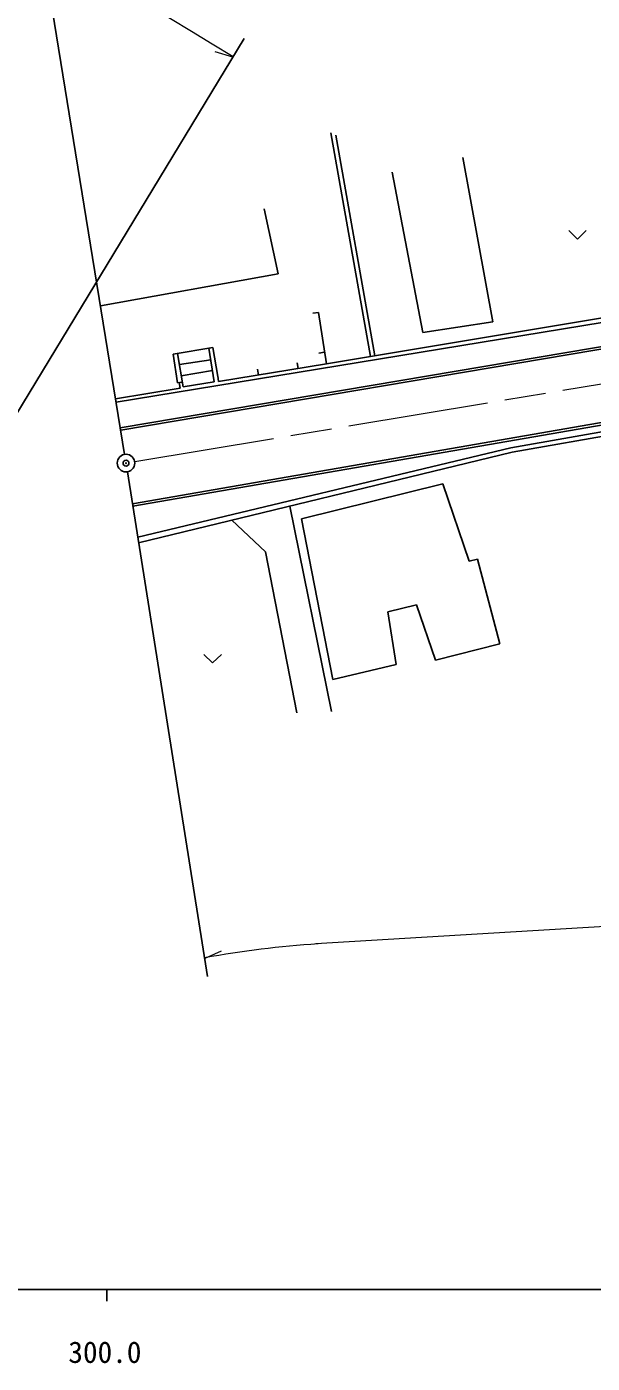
# Model space of a CAD drawing. Units: millimetres, scale not verified. Extents: x 40000 to 680000, y 20000 to 380000.
# Drawn here: x 361182 to 409385, y 198715 to 312687 of the extents above; entities that cross this region are included whole.
import ezdxf
from ezdxf.enums import TextEntityAlignment as Align

# ---------------------------------------------------------------- set-up
doc = ezdxf.new("R2010")
doc.units = ezdxf.units.MM
doc.header["$LTSCALE"] = 1000
doc.header["$PDMODE"] = 32
doc.header["$PDSIZE"] = 500
doc.linetypes.add('CHAIN', pattern=[18.5, 12, -1.5, 3.5, -1.5])
for name, color, linetype, lineweight in [('M-BGD', 7, 'Continuous', 25), ('M-BMK', 2, 'CHAIN', 13), ('M-BMK-OTRS', 5, 'Continuous', 25), ('M-BMK-SRVR', 3, 'Continuous', 25), ('M-STR-HTXT', 7, 'Continuous', 13), ('M-STR-STRC', 7, 'Continuous', 25), ('M-TTL-BAND', 7, 'Continuous', 25)]:
    doc.layers.add(name, color=color, linetype=linetype, lineweight=lineweight)
doc.layers.add('M-OTRS', color=6, linetype='Continuous')
doc.styles.add('ＭＳ ゴシック', font='')
doc.styles.get('ＭＳ ゴシック').set_extended_font_data('MS Gothic')

msp = doc.modelspace()

# ---------------------------------------------------------------- linework, layer by layer
at = {"layer": 'M-BGD'}
for p, q in [((390483, 284563), (387091, 303652)), ((387531, 303451), (390849, 284624)), ((400903, 287524), (398345, 301529)), ((392329, 300272), (394933, 286626)), ((382626, 291618), (381423, 297150)), ((407379, 295305), (408129, 294585)), ((408129, 294585), (408879, 295305)), ((367465, 288877), (382626, 291618)), ((386721, 283936), (420396, 289545)), ((368798, 280677), (420556, 289157)), ((386059, 288327), (385564, 288252)), ((386059, 288327), (386721, 283936)), ((394933, 286626), (400903, 287524)), ((377032, 285330), (373653, 284770)), ((377171, 282413), (376697, 285274)), ((377032, 285330), (377463, 282864)), ((373653, 284770), (374038, 282309)), ((374038, 284834), (374512, 281973)), ((374193, 283897), (376861, 284284)), ((386721, 283936), (377540, 282426)), ((384321, 283542), (384239, 284035)), ((386571, 284929), (386077, 284854)), ((377010, 283385), (374355, 282920)), ((377540, 282426), (377458, 282919)), ((380930, 282984), (380849, 283477)), ((374251, 281858), (368752, 280960)), ((374038, 282309), (374443, 282386)), ((374251, 281858), (374170, 282351)), ((374512, 281973), (377171, 282413)), ((368752, 280960), (368672, 281454)), ((402445, 276783), (425695, 280841)), ((425662, 280471), (402561, 276411)), ((370648, 269149), (402445, 276783)), ((402561, 276411), (370722, 268682)), ((384605, 270723), (396648, 273711)), ((396648, 273711), (398905, 267120)), ((387146, 254307), (383597, 271807)), ((378674, 270612), (381522, 267918)), ((387275, 257025), (384605, 270723)), ((381522, 267918), (384218, 254171)), ((398905, 267120), (399612, 267280)), ((399612, 267280), (401516, 260053)), ((394391, 263388), (391968, 262789)), ((396015, 258685), (394391, 263388)), ((391968, 262789), (392680, 258314)), ((401516, 260053), (396015, 258685)), ((376272, 259153), (377022, 258433)), ((377022, 258433), (377772, 259153)), ((392680, 258314), (387275, 257025))]:
    msp.add_line(p, q, dxfattribs=at)
at = {"layer": 'M-BMK'}
msp.add_line((370384, 275599), (425143, 284747), dxfattribs=at)
at = {"layer": 'M-BMK-OTRS'}
for p, q in [((363067, 315920), (369524, 276216)), ((379727, 311685), (354051, 269372)), ((369762, 274735), (376594, 231689))]:
    msp.add_line(p, q, dxfattribs=at)
at = {"layer": 'M-BMK-SRVR'}
for radius in [750, 30]:
    msp.add_circle((369644, 275476), radius, dxfattribs=at)
at = {"layer": 'M-OTRS'}
msp.add_point((369644, 275476), dxfattribs=at)
at = {"layer": 'M-STR-HTXT'}
for p, q in [((378747, 310105), (377253, 310546)), ((455111, 238637), (385815, 234472)), ((376378, 233251), (377797, 233893))]:
    msp.add_line(p, q, dxfattribs=at)
for centre, radius, start, end in [((274465, 144474), 195739, 57.80011, 96.48761), ((392482, 142368), 92343, 94.01834, 100.06717)]:
    msp.add_arc(centre, radius, start, end, dxfattribs=at)
at = {"layer": 'M-STR-STRC'}
for p, q in [((369156, 278470), (433675, 289384)), ((369189, 278272), (433708, 289187)), ((421720, 280933), (370195, 272002)), ((421754, 280736), (370229, 271805))]:
    msp.add_line(p, q, dxfattribs=at)
at = {"layer": 'M-TTL-BAND'}
for p, q in [((40000, 205000), (579000, 205000)), ((368000, 205000), (368000, 204000))]:
    msp.add_line(p, q, dxfattribs=at)

# ---------------------------------------------------------------- texts
at = {"layer": 'M-TTL-BAND', "style": 'ＭＳ ゴシック'}
msp.add_text('300.0', height=1833, dxfattribs=at).set_placement((367844, 198195), align=Align.BOTTOM_CENTER)

doc.saveas('drawing.dxf')
